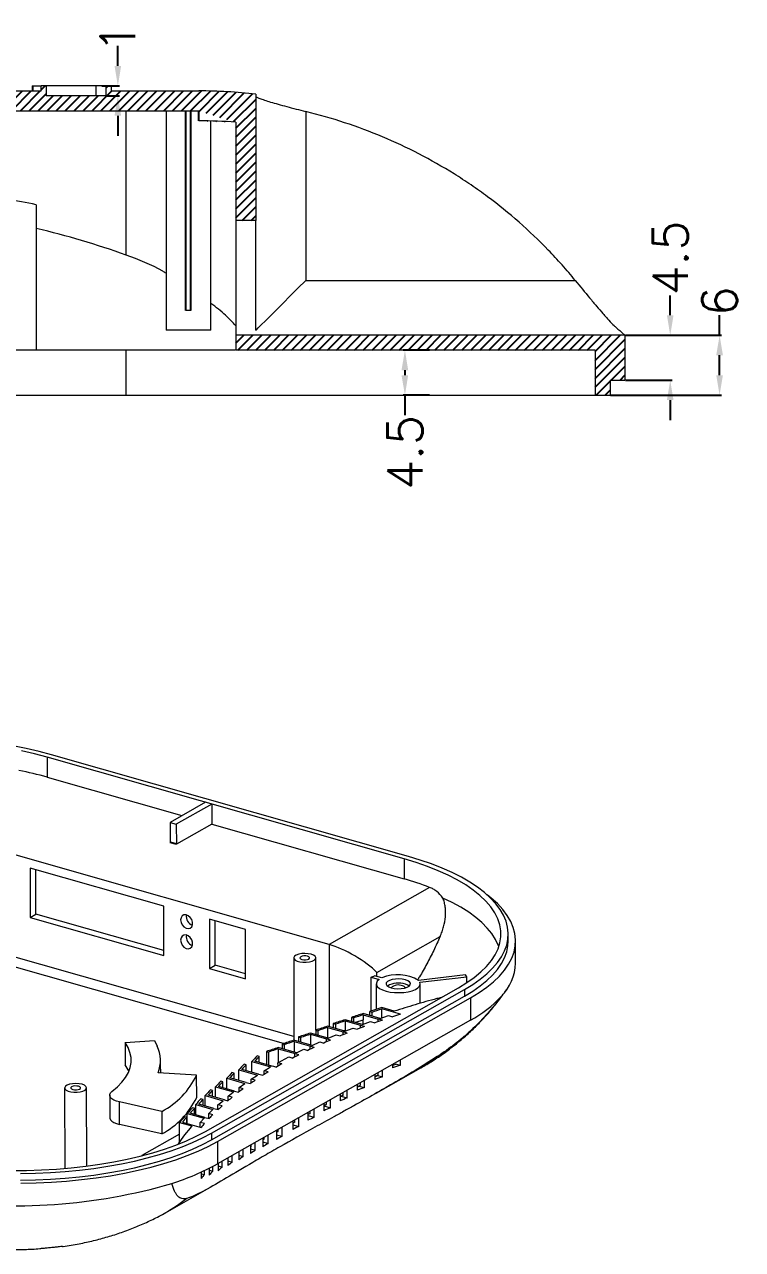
# Model space of a CAD drawing. Header units: inches. Extents: x 1848 to 4019, y 409 to 905.
# Drawn here: x 3199.7 to 3271.7, y 525.3 to 648.1 of the extents above; entities that cross this region are included whole.
import ezdxf

# ---------------------------------------------------------------- set-up
doc = ezdxf.new("R2010")
doc.units = ezdxf.units.IN
doc.styles.get("Standard").update_dxf_attribs({"font": 'txt', "bigfont": 'gbcbig.shx'})
doc.dimstyles.new('3.5', dxfattribs={"dimtxt": 3.5, "dimasz": 2, "dimexe": 0.18, "dimexo": 0.0625, "dimgap": 0.25, "dimtad": 0, "dimzin": 12, "dimdsep": 46, "dimtxsty": 'Standard', "dimcen": 1, "dimclrd": 3, "dimclre": 3, "dimadec": 0, "dimazin": 0, "dimtfac": 1, "dimtofl": 0, "dimtmove": 0, "dimatfit": 3, "dimfxl": 0, "dimtolj": 1, "dimtzin": 0, "dimarcsym": 0})
pattern_1 = [(45, (-37.2486, 0), (-0.44901281, 0.44901281), [])]

# ---------------------------------------------------------------- blocks, each defined once
blk = doc.blocks.new('*D96')
at = {"color": 3, "lineweight": -2, "transparency": 16777216}
for p, q in [((3264.46, 618.99), (3264.46, 620.99)), ((3259.99, 616.99), (3264.64, 616.99)), ((3259.99, 612.49), (3264.64, 612.49)), ((3264.46, 610.49), (3264.46, 608.49))]:
    blk.add_line(p, q, dxfattribs=at)
at = {"color": 3, "transparency": 16777216}
for points in [[(3264.13, 618.99), (3264.79, 618.99), (3264.46, 616.99)], [(3264.13, 610.49), (3264.79, 610.49), (3264.46, 612.49)]]:
    blk.add_solid(points, dxfattribs=at)
at = {"layer": 'Defpoints', "color": 0, "transparency": 16777216}
for p in [(3259.93, 616.99), (3264.46, 616.99), (3259.93, 612.49)]:
    blk.add_point(p, dxfattribs=at)
at = {"color": 0, "transparency": 16777216, "insert": (3264.46, 624.74), "char_height": 3.5, "attachment_point": 5, "rotation": 90}
blk.add_mtext('\\A1;4.5', dxfattribs=at)
blk = doc.blocks.new('*D97')
at = {"color": 3, "lineweight": -2, "transparency": 16777216}
for p, q in [((3269.41, 616.99), (3269.41, 618.99)), ((3259.99, 616.99), (3269.59, 616.99)), ((3269.41, 612.99), (3269.41, 614.99)), ((3258.49, 610.99), (3269.59, 610.99))]:
    blk.add_line(p, q, dxfattribs=at)
at = {"color": 3, "transparency": 16777216}
for points in [[(3269.07, 614.99), (3269.74, 614.99), (3269.41, 616.99)], [(3269.07, 612.99), (3269.74, 612.99), (3269.41, 610.99)]]:
    blk.add_solid(points, dxfattribs=at)
at = {"layer": 'Defpoints', "color": 0, "transparency": 16777216}
for p in [(3259.93, 616.99), (3269.41, 616.99), (3258.43, 610.99)]:
    blk.add_point(p, dxfattribs=at)
at = {"color": 0, "transparency": 16777216, "insert": (3269.41, 620.4), "char_height": 3.5, "attachment_point": 5, "rotation": 90}
blk.add_mtext('\\A1;6', dxfattribs=at)
blk = doc.blocks.new('*D98')
at = {"color": 3, "lineweight": -2, "transparency": 16777216}
for p, q in [((3240.34, 615.49), (3237.69, 615.49)), ((3237.87, 613.49), (3237.87, 612.99)), ((3240.34, 610.99), (3237.69, 610.99)), ((3237.87, 610.99), (3237.87, 608.99))]:
    blk.add_line(p, q, dxfattribs=at)
at = {"color": 3, "transparency": 16777216}
for points in [[(3237.53, 613.49), (3238.2, 613.49), (3237.87, 615.49)], [(3237.53, 612.99), (3238.2, 612.99), (3237.87, 610.99)]]:
    blk.add_solid(points, dxfattribs=at)
at = {"layer": 'Defpoints', "color": 0, "transparency": 16777216}
for p in [(3240.4, 615.49), (3237.87, 610.99), (3240.4, 610.99)]:
    blk.add_point(p, dxfattribs=at)
at = {"color": 0, "transparency": 16777216, "insert": (3237.87, 605.24), "char_height": 3.5, "attachment_point": 5, "rotation": 90}
blk.add_mtext('\\A1;4.5', dxfattribs=at)
blk = doc.blocks.new('*D101')
at = {"color": 3, "lineweight": -2, "transparency": 16777216}
for p, q in [((3209.1, 643.99), (3209.1, 645.99)), ((3207.5, 641.99), (3209.28, 641.99)), ((3207.99, 640.99), (3209.28, 640.99)), ((3209.1, 638.99), (3209.1, 636.99))]:
    blk.add_line(p, q, dxfattribs=at)
at = {"color": 3, "transparency": 16777216}
for points in [[(3208.77, 643.99), (3209.43, 643.99), (3209.1, 641.99)], [(3208.77, 638.99), (3209.43, 638.99), (3209.1, 640.99)]]:
    blk.add_solid(points, dxfattribs=at)
at = {"layer": 'Defpoints', "color": 0, "transparency": 16777216}
for p in [(3207.43, 641.99), (3209.1, 641.99), (3207.93, 640.99)]:
    blk.add_point(p, dxfattribs=at)
at = {"color": 0, "transparency": 16777216, "insert": (3209.1, 646.82), "char_height": 3.5, "attachment_point": 5, "rotation": 90}
blk.add_mtext('\\A1;1', dxfattribs=at)

msp = doc.modelspace()

# ---------------------------------------------------------------- hatches: boundary and pattern name
h = msp.add_hatch()
h.set_pattern_fill('ANSI31', color=4, scale=0.2, style=0)
h.set_pattern_definition(pattern_1)
edge = h.paths.add_edge_path(flags=0)
edge.add_line((3201.427, 641.486), (3177.677, 641.486))
edge.add_line((3177.677, 641.486), (3177.677, 641.286))
edge.add_line((3177.677, 641.286), (3152.677, 641.286))
edge.add_line((3152.677, 641.286), (3152.677, 641.486))
edge.add_line((3152.677, 641.486), (3128.927, 641.486))
edge.add_line((3128.927, 641.486), (3128.427, 640.986))
edge.add_line((3128.427, 640.986), (3128.427, 636.486))
edge.add_line((3128.427, 636.486), (3125.427, 636.486))
edge.add_line((3125.427, 636.486), (3125.427, 634.486))
edge.add_line((3125.427, 634.486), (3131.427, 634.486))
edge.add_line((3131.427, 634.486), (3131.427, 639.486))
edge.add_line((3131.427, 639.486), (3217.219, 639.486))
edge.add_arc((3217.219, 591.486), 47, 85.47464, 90, ccw=False)
edge.add_line((3220.927, 638.339), (3220.927, 628.486))
edge.add_line((3220.927, 628.486), (3222.927, 628.486))
edge.add_line((3222.927, 628.486), (3222.927, 641.159))
edge.add_arc((3217.219, 591.486), 50, 83.44446, 90)
edge.add_line((3217.219, 641.486), (3208.427, 641.486))
edge.add_line((3208.427, 641.486), (3208.427, 641.986))
edge.add_line((3208.427, 641.986), (3207.927, 641.986))
edge.add_line((3207.927, 641.986), (3207.927, 640.986))
edge.add_line((3207.927, 640.986), (3201.927, 640.986))
edge.add_line((3201.927, 640.986), (3201.927, 641.986))
edge.add_line((3201.927, 641.986), (3201.427, 641.986))
edge.add_line((3201.427, 641.986), (3201.427, 641.486))
h = msp.add_hatch()
h.set_pattern_fill('ANSI31', color=4, scale=0.2, style=0)
h.set_pattern_definition(pattern_1)
h.paths.add_polyline_path([(3256.927, 615.486), (3256.927, 610.986), (3258.427, 610.986), (3258.427, 612.486), (3259.927, 612.486), (3259.927, 616.986), (3220.927, 616.986), (3220.927, 615.486)])
h.paths.add_polyline_path([(3070.427, 616.986), (3070.427, 612.486), (3071.927, 612.486), (3071.927, 610.986), (3073.427, 610.986), (3073.427, 615.486), (3086.427, 615.486), (3086.427, 616.986)])

# ---------------------------------------------------------------- linework, layer by layer
at = {"color": 7, "linetype": 'Continuous', "lineweight": 15}
for p, q in [((3177.677, 641.486), (3201.427, 641.486)), ((3200.508, 641.986), (3200.508, 641.486)), ((3200.508, 641.986), (3200.589, 641.986)), ((3200.589, 641.986), (3200.589, 641.486)), ((3200.589, 641.986), (3201.427, 641.986)), ((3201.427, 641.486), (3201.427, 641.986)), ((3201.927, 641.986), (3201.427, 641.986)), ((3201.927, 641.986), (3201.927, 640.986)), ((3206.939, 641.986), (3201.927, 641.986)), ((3206.939, 640.986), (3206.939, 641.986)), ((3207.927, 641.986), (3206.939, 641.986)), ((3207.927, 640.986), (3207.927, 641.986)), ((3208.427, 641.986), (3207.927, 641.986)), ((3208.427, 641.986), (3208.427, 641.486)), ((3208.427, 641.486), (3217.219, 641.486)), ((3222.927, 641.159), (3222.927, 628.486)), ((3207.927, 640.986), (3201.927, 640.986)), ((3131.427, 639.486), (3217.219, 639.486)), ((3209.927, 625.028), (3209.927, 639.486)), ((3213.927, 639.486), (3213.927, 617.486)), ((3227.927, 639.426), (3227.927, 622.486)), ((3218.427, 617.486), (3218.427, 638.438)), ((3220.927, 638.339), (3220.927, 628.486)), ((3200.927, 630.078), (3200.927, 615.486)), ((3222.927, 628.486), (3220.927, 628.486)), ((3220.927, 628.486), (3220.927, 617.486)), ((3222.927, 617.486), (3222.927, 628.486)), ((3227.927, 622.486), (3254.941, 622.486)), ((3216.427, 619.486), (3215.927, 619.486)), ((3218.427, 617.486), (3213.927, 617.486)), ((3220.927, 617.486), (3220.927, 615.486)), ((3259.927, 616.986), (3220.927, 616.986)), ((3259.927, 616.986), (3259.927, 612.486)), ((3209.927, 610.986), (3209.927, 615.486)), ((3256.927, 615.486), (3220.927, 615.486)), ((3256.927, 615.486), (3256.927, 610.986)), ((3258.427, 612.486), (3259.927, 612.486)), ((3258.427, 612.486), (3258.427, 610.986)), ((3120.427, 610.986), (3209.927, 610.986)), ((3209.927, 610.986), (3256.927, 610.986)), ((3256.927, 610.986), (3258.427, 610.986)), ((3237.788, 564.509), (3202.019, 574.705)), ((3202.019, 574.705), (3202.02, 572.686)), ((3238.213, 564.751), (3202.444, 574.946)), ((3202.02, 572.686), (3215.524, 568.837)), ((3217.891, 570.181), (3214.337, 568.163)), ((3218.514, 570.003), (3214.961, 567.986)), ((3218.513, 570.003), (3218.515, 567.985)), ((3230.28, 555.927), (3189.116, 567.66)), ((3214.337, 568.164), (3214.338, 566.145)), ((3214.337, 568.163), (3214.961, 567.986)), ((3214.961, 567.986), (3214.962, 565.968)), ((3218.515, 567.985), (3214.962, 565.968)), ((3218.515, 567.985), (3237.789, 562.491)), ((3237.788, 564.509), (3237.789, 562.491)), ((3200.307, 563.574), (3200.309, 558.639)), ((3213.695, 559.757), (3200.307, 563.574)), ((3200.876, 558.961), (3200.874, 563.412)), ((3240.348, 561.643), (3230.28, 555.927)), ((3200.309, 558.639), (3200.876, 558.961)), ((3213.697, 555.307), (3200.876, 558.961)), ((3213.698, 554.823), (3213.695, 559.757)), ((3200.309, 558.639), (3213.698, 554.823)), ((3218.291, 558.447), (3218.294, 553.513)), ((3221.888, 557.422), (3218.291, 558.447)), ((3218.861, 553.835), (3218.858, 558.286)), ((3226.737, 546.687), (3191.819, 556.64)), ((3221.891, 552.488), (3221.888, 557.422)), ((3235.064, 553.116), (3241.397, 556.712)), ((3248.228, 556.284), (3248.228, 556.957)), ((3248.964, 554.041), (3248.963, 556.284)), ((3218.294, 553.513), (3218.861, 553.835)), ((3221.89, 552.972), (3218.861, 553.835)), ((3226.732, 554.578), (3226.737, 546.321)), ((3228.941, 547.337), (3228.937, 554.579)), ((3218.294, 553.513), (3221.891, 552.488)), ((3234.479, 552.636), (3235.279, 552.408)), ((3234.481, 549.238), (3234.479, 552.636)), ((3235.562, 552.569), (3234.835, 552.776)), ((3243.953, 552.868), (3239.245, 552.319)), ((3239.381, 552.13), (3244.089, 552.678)), ((3244.089, 552.678), (3243.953, 552.868)), ((3244.089, 552.104), (3244.089, 552.678)), ((3217.873, 537.184), (3243.247, 551.59)), ((3218.472, 537.013), (3243.846, 551.419)), ((3235.003, 551.978), (3235.004, 549.411)), ((3239.414, 550.023), (3239.413, 551.98)), ((3243.846, 551.419), (3243.847, 550.746)), ((3218.473, 536.34), (3243.847, 550.746)), ((3219.072, 536.169), (3244.446, 550.575)), ((3244.446, 550.575), (3244.447, 548.332)), ((3235.389, 548.515), (3233.692, 548.999)), ((3234.368, 549.201), (3234.575, 549.142)), ((3234.368, 548.806), (3234.368, 549.201)), ((3234.575, 548.747), (3234.575, 549.142)), ((3236.796, 549.234), (3235.548, 549.59)), ((3237.429, 548.933), (3235.557, 549.467)), ((3235.557, 548.572), (3235.557, 549.467)), ((3244.447, 548.332), (3219.073, 533.926)), ((3231.865, 547.221), (3230.107, 547.722)), ((3230.696, 547.987), (3230.902, 547.928)), ((3230.696, 547.987), (3230.696, 547.554)), ((3230.902, 547.928), (3230.903, 547.495)), ((3233.603, 547.883), (3231.875, 548.376)), ((3231.884, 548.252), (3233.416, 547.816)), ((3231.884, 548.252), (3231.885, 547.333)), ((3232.512, 548.61), (3232.719, 548.551)), ((3232.512, 548.61), (3232.513, 548.194)), ((3232.719, 548.551), (3232.719, 548.135)), ((3233.413, 547.815), (3233.416, 547.816)), ((3233.822, 547.698), (3233.413, 547.815)), ((3233.413, 547.546), (3233.413, 547.815)), ((3233.603, 547.883), (3234.432, 548.184)), ((3233.701, 548.876), (3235.195, 548.45)), ((3233.701, 548.876), (3233.701, 548.372)), ((3233.702, 547.919), (3233.701, 548.372)), ((3234.432, 548.184), (3234.843, 548.067)), ((3235.607, 548.332), (3235.195, 548.45)), ((3235.195, 548.45), (3235.195, 548.45)), ((3235.195, 548.19), (3235.195, 548.45)), ((3235.389, 548.515), (3236.219, 548.794)), ((3236.219, 548.794), (3236.634, 548.676)), ((3227.215, 546.648), (3227.422, 546.589)), ((3227.215, 546.648), (3227.215, 546.19)), ((3227.422, 546.589), (3227.422, 546.132)), ((3230.183, 546.528), (3228.395, 547.037)), ((3228.404, 546.914), (3230.012, 546.456)), ((3228.404, 546.914), (3228.404, 545.852)), ((3228.927, 547.333), (3229.134, 547.274)), ((3228.927, 547.333), (3228.927, 546.886)), ((3229.134, 547.274), (3229.134, 546.827)), ((3230.116, 547.598), (3231.686, 547.151)), ((3230.116, 547.598), (3230.116, 546.547)), ((3230.183, 546.528), (3230.978, 546.863)), ((3230.978, 546.863), (3231.383, 546.748)), ((3231.678, 547.148), (3231.686, 547.151)), ((3232.083, 547.032), (3231.678, 547.148)), ((3231.678, 546.869), (3231.678, 547.148)), ((3231.865, 547.221), (3232.682, 547.54)), ((3231.885, 547.228), (3231.885, 547.333)), ((3232.682, 547.54), (3233.089, 547.424)), ((3209.83, 546.087), (3212.786, 546.308)), ((3209.83, 546.087), (3209.831, 543.844)), ((3212.786, 546.308), (3213.052, 545.726)), ((3227.015, 545.057), (3225.167, 545.583)), ((3225.176, 545.46), (3226.86, 544.98)), ((3225.176, 545.46), (3225.177, 544.082)), ((3225.567, 545.935), (3225.773, 545.876)), ((3225.567, 545.935), (3225.567, 545.469)), ((3225.773, 545.876), (3225.774, 545.41)), ((3228.564, 545.806), (3226.746, 546.324)), ((3226.755, 546.201), (3228.401, 545.732)), ((3226.755, 546.201), (3226.756, 545.13)), ((3227.015, 545.057), (3227.743, 545.418)), ((3227.743, 545.418), (3228.144, 545.304)), ((3228.378, 545.721), (3228.401, 545.732)), ((3228.78, 545.606), (3228.378, 545.721)), ((3228.378, 545.417), (3228.378, 545.721)), ((3228.564, 545.806), (3229.329, 546.156)), ((3229.329, 546.156), (3229.732, 546.041)), ((3229.997, 546.449), (3230.012, 546.456)), ((3230.4, 546.334), (3229.997, 546.449)), ((3229.997, 546.159), (3229.997, 546.449)), ((3213.375, 543.41), (3213.375, 544.308)), ((3222.534, 544.175), (3224.41, 543.64)), ((3222.535, 543.099), (3222.534, 544.175)), ((3224.547, 543.722), (3222.827, 544.212)), ((3223.262, 544.693), (3223.056, 544.752)), ((3223.263, 544.088), (3223.262, 544.693)), ((3223.988, 545.194), (3224.194, 545.135)), ((3223.988, 545.194), (3223.988, 543.881)), ((3224.194, 545.135), (3224.195, 543.822)), ((3225.15, 544.067), (3226.226, 544.652)), ((3225.55, 543.954), (3225.15, 544.067)), ((3225.151, 543.726), (3225.15, 544.067)), ((3226.226, 544.652), (3226.626, 544.538)), ((3226.828, 544.964), (3226.86, 544.98)), ((3227.228, 544.85), (3226.828, 544.964)), ((3226.828, 544.644), (3226.828, 544.964)), ((3237.432, 543.81), (3237.431, 544.349)), ((3216.999, 542.816), (3213.129, 543.064)), ((3217, 540.573), (3216.999, 542.816)), ((3220.747, 543.022), (3220.54, 543.081)), ((3220.747, 542.418), (3220.747, 543.022)), ((3221.233, 543.349), (3223.08, 542.823)), ((3221.234, 542.279), (3221.233, 543.349)), ((3223.209, 542.907), (3221.526, 543.387)), ((3221.961, 543.867), (3221.755, 543.926)), ((3221.962, 543.263), (3221.961, 543.867)), ((3222.474, 542.427), (3223.08, 542.823)), ((3223.209, 542.907), (3223.236, 542.925)), ((3223.236, 542.925), (3223.636, 542.81)), ((3223.768, 543.257), (3224.41, 543.64)), ((3224.168, 543.143), (3223.768, 543.257)), ((3223.768, 542.894), (3223.768, 543.257)), ((3224.547, 543.722), (3224.586, 543.745)), ((3224.586, 543.745), (3224.985, 543.631)), ((3234.845, 542.881), (3234.846, 542.397)), ((3235.139, 542.797), (3234.971, 542.701)), ((3234.995, 541.015), (3239.469, 543.555)), ((3235.139, 542.797), (3235.61, 542.663)), ((3235.198, 542.833), (3235.198, 543.081)), ((3235.61, 542.663), (3235.61, 543.315)), ((3237.015, 543.929), (3236.636, 543.806)), ((3236.636, 543.898), (3236.636, 543.554)), ((3237.015, 543.929), (3237.432, 543.81)), ((3218.892, 541.642), (3220.681, 541.133)), ((3218.893, 540.591), (3218.892, 541.642)), ((3220.793, 541.222), (3219.185, 541.68)), ((3219.62, 542.16), (3219.414, 542.219)), ((3219.621, 541.556), (3219.62, 542.16)), ((3220.019, 542.505), (3221.837, 541.986)), ((3220.019, 541.442), (3220.019, 542.505)), ((3221.957, 542.073), (3220.311, 542.542)), ((3221.27, 541.58), (3221.837, 541.986)), ((3221.672, 541.465), (3221.27, 541.58)), ((3221.27, 541.163), (3221.27, 541.58)), ((3221.957, 542.073), (3221.975, 542.085)), ((3221.975, 542.085), (3222.376, 541.971)), ((3222.874, 542.312), (3222.474, 542.427)), ((3222.474, 542.039), (3222.474, 542.427)), ((3233.092, 541.885), (3233.092, 541.3)), ((3233.277, 541.731), (3233.092, 541.626)), ((3233.277, 541.731), (3233.825, 541.575)), ((3233.396, 541.797), (3233.398, 541.799)), ((3233.416, 541.809), (3233.416, 542.07)), ((3233.825, 541.575), (3233.825, 542.302)), ((3234.971, 542.701), (3234.846, 542.658)), ((3203.768, 541.54), (3203.773, 533.465)), ((3205.978, 533.697), (3205.973, 541.541)), ((3208.281, 540.818), (3208.282, 538.575)), ((3217.635, 540.396), (3217.429, 540.454)), ((3217.636, 539.791), (3217.635, 540.396)), ((3217.855, 540.766), (3219.666, 540.25)), ((3217.856, 539.728), (3217.855, 540.766)), ((3219.782, 540.337), (3218.148, 540.803)), ((3218.583, 541.284), (3218.377, 541.343)), ((3218.584, 540.679), (3218.583, 541.284)), ((3219.782, 540.337), (3219.788, 540.341)), ((3219.788, 540.341), (3220.128, 540.244)), ((3220.157, 540.72), (3220.681, 541.133)), ((3220.562, 540.604), (3220.157, 540.72)), ((3220.157, 540.269), (3220.157, 540.72)), ((3220.793, 541.222), (3220.803, 541.229)), ((3220.803, 541.229), (3221.206, 541.114)), ((3230.404, 539.548), (3230.403, 540.359)), ((3231.386, 540.917), (3231.386, 540.255)), ((3231.46, 540.717), (3231.386, 540.675)), ((3231.46, 540.717), (3232.087, 540.539)), ((3231.681, 540.831), (3231.681, 541.084)), ((3232.087, 540.539), (3232.086, 541.315)), ((3213.51, 539.172), (3209.278, 540.131)), ((3209.279, 537.888), (3209.278, 540.131)), ((3213.51, 539.172), (3213.512, 536.929)), ((3216.776, 539.499), (3216.57, 539.558)), ((3216.777, 538.895), (3216.776, 539.499)), ((3216.907, 539.878), (3218.635, 539.385)), ((3216.908, 538.858), (3216.907, 539.878)), ((3218.732, 539.479), (3217.2, 539.915)), ((3218.206, 538.971), (3218.635, 539.385)), ((3218.732, 539.479), (3218.733, 539.48)), ((3218.733, 539.48), (3219.142, 539.364)), ((3219.136, 539.849), (3219.666, 540.25)), ((3219.543, 539.733), (3219.136, 539.849)), ((3219.136, 539.365), (3219.136, 539.849)), ((3228.382, 538.994), (3228.382, 539.211)), ((3228.783, 538.598), (3228.783, 539.439)), ((3229.735, 539.98), (3229.735, 539.255)), ((3229.735, 539.739), (3230.404, 539.548)), ((3230, 539.894), (3230, 540.13)), ((3213.512, 536.929), (3209.279, 537.888)), ((3215.277, 538.081), (3216.526, 537.726)), ((3215.278, 536.09), (3215.277, 538.081)), ((3215.57, 538.119), (3217.442, 537.585)), ((3216.005, 538.599), (3215.799, 538.658)), ((3216.005, 537.995), (3216.005, 538.599)), ((3216.048, 538.982), (3217.746, 538.498)), ((3216.049, 537.982), (3216.048, 538.982)), ((3217.834, 538.593), (3216.341, 539.019)), ((3217.366, 538.09), (3217.746, 538.498)), ((3217.78, 537.972), (3217.366, 538.09)), ((3217.366, 537.607), (3217.366, 538.09)), ((3217.834, 538.593), (3217.834, 538.593)), ((3217.834, 538.593), (3218.247, 538.476)), ((3218.616, 538.854), (3218.206, 538.971)), ((3218.206, 538.488), (3218.206, 538.971)), ((3226.629, 538.216), (3226.629, 537.373)), ((3226.832, 538.129), (3226.831, 538.331)), ((3227.232, 537.684), (3227.232, 538.558)), ((3228.147, 539.078), (3228.148, 538.295)), ((3228.147, 538.779), (3228.783, 538.598)), ((3218.472, 537.013), (3218.473, 536.34)), ((3224.171, 535.976), (3224.171, 536.821)), ((3224.989, 537.285), (3224.989, 536.37)), ((3224.989, 536.853), (3225.554, 536.692)), ((3225.154, 537.184), (3225.154, 537.379)), ((3225.554, 536.692), (3225.553, 537.605)), ((3226.629, 537.856), (3227.232, 537.684)), ((3219.072, 536.169), (3219.073, 533.926)), ((3222.379, 535.803), (3222.38, 534.961)), ((3222.379, 535.445), (3222.878, 535.303)), ((3222.477, 535.649), (3222.477, 535.859)), ((3222.878, 535.303), (3222.878, 536.086)), ((3223.64, 536.519), (3223.64, 535.644)), ((3223.64, 536.128), (3224.171, 535.976)), ((3223.771, 536.396), (3223.771, 536.594)), ((3219.546, 533.609), (3219.546, 534.195)), ((3220.131, 534.527), (3220.132, 533.75)), ((3220.132, 534.234), (3220.565, 534.11)), ((3220.16, 534.296), (3220.16, 534.543)), ((3220.565, 534.11), (3220.565, 534.773)), ((3221.21, 535.139), (3221.21, 534.328)), ((3221.21, 535), (3221.273, 535.026)), ((3221.21, 534.811), (3221.676, 534.678)), ((3221.273, 534.947), (3221.273, 535.175)), ((3221.676, 534.678), (3221.675, 535.404)), ((3217.444, 533.099), (3217.444, 532.462)), ((3217.783, 532.849), (3217.783, 533.257)), ((3218.249, 533.485), (3218.25, 532.806)), ((3218.25, 533.289), (3218.619, 533.184)), ((3218.619, 533.184), (3218.619, 533.677)), ((3219.145, 533.967), (3219.145, 533.239)), ((3219.145, 533.723), (3219.546, 533.609)), ((3217.444, 532.945), (3217.783, 532.849)), ((3214.095, 529.149), (3218.567, 531.687))]:
    msp.add_line(p, q, dxfattribs=at)
for p, q in [((3215.927, 619.486), (3215.927, 639.486)), ((3216.427, 619.486), (3216.427, 639.486)), ((3217.219, 638.486), (3217.219, 639.486)), ((3214.962, 565.968), (3214.338, 566.145))]:
    msp.add_line(p, q)
at = {"color": 8, "linetype": 'Continuous', "lineweight": 15}
for p, q in [((3190.768, 555.978), (3225.913, 545.96)), ((3230.28, 555.927), (3230.285, 547.671)), ((3235.064, 552.711), (3235.064, 553.116)), ((3231.692, 547.27), (3231.885, 547.333)), ((3215.278, 536.905), (3211.493, 534.756))]:
    msp.add_line(p, q, dxfattribs=at)
at = {"color": 7, "linetype": 'Continuous', "lineweight": 15, "flags": 128}
for points in [[(3222.927, 617.486), (3222.989, 617.547), (3223.172, 617.73), (3223.472, 618.031), (3223.882, 618.441), (3224.392, 618.95), (3224.988, 619.547), (3225.657, 620.216), (3226.382, 620.941), (3227.145, 621.703), (3227.927, 622.486)], [(3202.444, 574.946), (3201.2, 575.278), (3199.906, 575.577), (3198.568, 575.843)], [(3202.019, 574.705), (3200.762, 575.039), (3199.453, 575.339)], [(3243.247, 551.59), (3244.078, 552.096), (3244.825, 552.623), (3245.485, 553.169), (3246.055, 553.73), (3246.533, 554.306), (3246.916, 554.893), (3247.203, 555.488), (3247.393, 556.09), (3247.484, 556.695), (3247.477, 557.302), (3247.371, 557.907), (3247.167, 558.508), (3246.866, 559.102), (3246.469, 559.687), (3245.978, 560.26), (3245.394, 560.819), (3244.721, 561.361), (3243.962, 561.884), (3243.118, 562.387), (3242.195, 562.866), (3241.196, 563.319), (3240.125, 563.746), (3238.988, 564.143), (3237.788, 564.509)], [(3243.846, 551.419), (3244.671, 551.92), (3245.417, 552.441), (3246.079, 552.98), (3246.657, 553.534), (3247.146, 554.102), (3247.547, 554.681), (3247.856, 555.269), (3248.073, 555.863), (3248.196, 556.462), (3248.226, 557.063), (3248.163, 557.663), (3248.005, 558.261), (3247.755, 558.853), (3247.413, 559.437), (3246.98, 560.012), (3246.459, 560.575), (3245.85, 561.123), (3245.157, 561.655), (3244.383, 562.169), (3243.53, 562.661), (3242.601, 563.131), (3241.601, 563.577), (3240.534, 563.997), (3239.403, 564.388), (3238.213, 564.751)], [(3247.272, 555.705), (3247.216, 555.858), (3246.944, 556.436), (3246.581, 557.005), (3246.13, 557.564), (3245.591, 558.111), (3244.967, 558.642), (3244.261, 559.156), (3243.475, 559.652), (3242.613, 560.126), (3241.677, 560.577)], [(3244.446, 550.575), (3245.297, 551.092), (3246.065, 551.629), (3246.748, 552.184), (3247.343, 552.756), (3247.848, 553.341), (3248.261, 553.938), (3248.58, 554.544), (3248.803, 555.157), (3248.931, 555.774), (3248.962, 556.394), (3248.896, 557.013), (3248.734, 557.628), (3248.476, 558.239), (3248.123, 558.842), (3247.677, 559.434), (3247.139, 560.014), (3246.512, 560.58), (3246.123, 560.888)], [(3215.394, 558.376), (3215.435, 558.122), (3215.551, 557.878), (3215.727, 557.679), (3215.939, 557.551), (3216.158, 557.511), (3216.355, 557.565), (3216.503, 557.706), (3216.583, 557.914), (3216.583, 558.161), (3216.503, 558.414), (3216.354, 558.639), (3216.157, 558.806), (3215.938, 558.891), (3215.726, 558.884), (3215.55, 558.785), (3215.434, 558.608), (3215.394, 558.376)], [(3215.395, 556.358), (3215.436, 556.103), (3215.552, 555.86), (3215.728, 555.661), (3215.94, 555.533), (3216.159, 555.493), (3216.356, 555.547), (3216.504, 555.687), (3216.584, 555.895), (3216.584, 556.142), (3216.504, 556.396), (3216.356, 556.621), (3216.158, 556.787), (3215.939, 556.872), (3215.727, 556.865), (3215.551, 556.766), (3215.435, 556.589), (3215.395, 556.358)], [(3243.847, 550.746), (3244.672, 551.247), (3245.417, 551.768), (3246.08, 552.307), (3246.657, 552.861), (3247.147, 553.429), (3247.547, 554.008), (3247.856, 554.596), (3248.073, 555.191), (3248.197, 555.789), (3248.228, 556.284)], [(3228.473, 554.941), (3228.179, 555), (3227.855, 555.022), (3227.53, 555.005), (3227.231, 554.95), (3226.986, 554.861), (3226.816, 554.748), (3226.737, 554.62), (3226.756, 554.487), (3226.87, 554.364), (3227.07, 554.259), (3227.338, 554.182), (3227.65, 554.141), (3227.979, 554.139), (3228.295, 554.176), (3228.57, 554.248), (3228.779, 554.35), (3228.905, 554.472), (3228.936, 554.604), (3228.869, 554.733), (3228.71, 554.849), (3228.473, 554.941)], [(3228.118, 554.74), (3227.944, 554.771), (3227.753, 554.773), (3227.574, 554.745), (3227.435, 554.693), (3227.357, 554.622), (3227.352, 554.545), (3227.42, 554.474), (3227.551, 554.418), (3227.726, 554.386), (3227.917, 554.384), (3228.096, 554.412), (3228.235, 554.465), (3228.313, 554.535), (3228.318, 554.612), (3228.25, 554.684), (3228.118, 554.74)], [(3235.279, 552.408), (3235.097, 552.235), (3235.01, 552.05), (3235.021, 551.863), (3235.131, 551.68), (3235.333, 551.511), (3235.619, 551.363), (3235.977, 551.242), (3236.39, 551.155), (3236.839, 551.104), (3237.305, 551.092), (3237.766, 551.121), (3238.202, 551.187), (3238.594, 551.29), (3238.924, 551.423), (3239.177, 551.581), (3239.342, 551.756), (3239.411, 551.942), (3239.381, 552.13)], [(3237.916, 552.381), (3237.606, 552.445), (3237.264, 552.471), (3236.917, 552.458), (3236.593, 552.405), (3236.319, 552.318), (3236.118, 552.204), (3236.004, 552.071), (3235.988, 551.931), (3236.071, 551.794), (3236.246, 551.673), (3236.499, 551.577), (3236.809, 551.513), (3237.152, 551.486), (3237.499, 551.5), (3237.822, 551.553), (3238.096, 551.64), (3238.297, 551.754), (3238.411, 551.887), (3238.427, 552.027), (3238.344, 552.164), (3238.169, 552.285), (3237.916, 552.381)], [(3238.299, 551.755), (3238.169, 551.836), (3237.917, 551.933)], [(3208.509, 541.187), (3209.054, 541.642), (3209.512, 542.112), (3209.88, 542.595), (3210.156, 543.087), (3210.338, 543.587), (3210.426, 544.09), (3210.419, 544.595), (3210.317, 545.098), (3210.12, 545.596), (3209.83, 546.087)], [(3210.199, 543.185), (3210.121, 543.353), (3209.831, 543.844)], [(3213.375, 543.41), (3213.366, 543.165), (3213.355, 543.05)], [(3205.509, 541.903), (3205.215, 541.962), (3204.891, 541.984), (3204.566, 541.967), (3204.267, 541.912), (3204.022, 541.823), (3203.852, 541.71), (3203.773, 541.582), (3203.792, 541.45), (3203.906, 541.326), (3204.106, 541.221), (3204.374, 541.144), (3204.686, 541.103), (3205.015, 541.101), (3205.331, 541.138), (3205.606, 541.21), (3205.815, 541.312), (3205.941, 541.434), (3205.972, 541.566), (3205.905, 541.696), (3205.746, 541.811), (3205.509, 541.903)], [(3205.154, 541.702), (3204.98, 541.733), (3204.789, 541.735), (3204.61, 541.708), (3204.471, 541.655), (3204.393, 541.584), (3204.388, 541.507), (3204.456, 541.436), (3204.587, 541.38), (3204.762, 541.348), (3204.953, 541.346), (3205.132, 541.374), (3205.271, 541.427), (3205.349, 541.497), (3205.354, 541.574), (3205.286, 541.646), (3205.154, 541.702)], [(3233.092, 541.63), (3233.234, 541.707), (3233.419, 541.811)], [(3209.278, 540.131), (3208.968, 540.218), (3208.706, 540.328), (3208.501, 540.455), (3208.36, 540.596), (3208.289, 540.745), (3208.291, 540.898), (3208.365, 541.047), (3208.509, 541.187)], [(3231.386, 540.681), (3231.499, 540.737), (3231.689, 540.836)], [(3229.735, 539.768), (3229.82, 539.808), (3230.016, 539.902)], [(3208.282, 538.575), (3208.291, 538.503), (3208.361, 538.353), (3208.502, 538.212), (3208.707, 538.085), (3208.969, 537.975), (3209.279, 537.888)], [(3226.629, 538.043), (3226.659, 538.056), (3226.864, 538.147)], [(3228.147, 538.889), (3228.205, 538.915), (3228.405, 539.007)], [(3198.446, 533.273), (3199.953, 533.277), (3201.456, 533.32), (3202.949, 533.402), (3204.426, 533.524), (3205.88, 533.685), (3207.304, 533.883), (3208.694, 534.118), (3210.042, 534.39), (3211.344, 534.696), (3212.593, 535.036), (3213.784, 535.408), (3214.912, 535.811), (3215.973, 536.242), (3216.961, 536.7), (3217.873, 537.184)], [(3199.358, 532.975), (3200.85, 533.001), (3202.334, 533.065), (3203.806, 533.166), (3205.26, 533.305), (3206.688, 533.479), (3208.087, 533.69), (3209.451, 533.935), (3210.773, 534.215), (3212.049, 534.527), (3213.275, 534.871), (3214.444, 535.245), (3215.552, 535.648), (3216.596, 536.078), (3217.571, 536.534), (3218.472, 537.013)], [(3199.359, 532.302), (3200.85, 532.328), (3202.335, 532.392), (3203.807, 532.493), (3205.26, 532.632), (3206.689, 532.807), (3208.088, 533.017), (3209.451, 533.263), (3210.773, 533.542), (3212.05, 533.854), (3213.275, 534.198), (3214.444, 534.572), (3215.553, 534.975), (3216.596, 535.405), (3217.571, 535.861), (3218.473, 536.34)], [(3199.367, 532.006), (3200.905, 532.033), (3202.435, 532.099), (3203.953, 532.204), (3205.451, 532.346), (3206.924, 532.526), (3208.366, 532.743), (3209.771, 532.996), (3211.135, 533.285), (3212.451, 533.606), (3213.714, 533.961), (3214.919, 534.347), (3216.062, 534.762), (3217.138, 535.205), (3218.143, 535.675), (3219.072, 536.169)], [(3222.379, 535.703), (3222.406, 535.713), (3222.477, 535.741)], [(3223.64, 536.445), (3223.725, 536.477), (3223.771, 536.495)]]:
    msp.add_lwpolyline(points, dxfattribs=at)
at = {"color": 8, "linetype": 'Continuous', "lineweight": 15, "flags": 128}
for points in [[(3241.391, 544.874), (3240.44, 544.162), (3239.469, 543.555)], [(3216.017, 530.468), (3215.066, 529.755), (3214.069, 529.134)]]:
    msp.add_lwpolyline(points, dxfattribs=at)
at = {"color": 7, "linetype": 'Continuous', "lineweight": 15}
for centre, radius, start, end in [((3217.219, 591.486), 50, 83.44446, 90), ((3217.219, 591.486), 47, 85.47464, 90), ((3191.39, 535.199), 38.965, 74.16868, 78.46141), ((3229.425, 532.937), 30.715, 69.16682, 74.19786), ((3216.829, 558.68), 0.867, 166.61657, 252.5555), ((3216.83, 556.661), 0.867, 166.61659, 252.55548), ((3243.944, 554.234), 5.024, 315.58054, 357.8076), ((3233.243, 556.299), 3.866, 288.64884, 294.32501), ((3237.159, 548.835), 4.061, 59.08667, 113.15228), ((3237.208, 549.922), 2.133, 70.57941, 120.76143), ((3237.207, 550.781), 1.079, 66.74225, 132.12113), ((3237.595, 551.382), 0.391, 30.63112, 84.41532), ((3238.686, 558.975), 12.102, 298.42963, 316.97117), ((3261.741, 461.977), 91.431, 107.86514, 108.64354), ((3264.864, 462.639), 90.551, 107.63689, 108.16567), ((3258.145, 460.731), 91.397, 107.865, 108.64368), ((3259.924, 461.354), 91.431, 107.86514, 108.64354), ((3259.904, 461.805), 90.875, 107.95892, 108.61104), ((3261.72, 462.431), 90.872, 107.95891, 108.61105), ((3259.57, 477.878), 74.416, 110.24288, 110.84547), ((3262.218, 470.539), 82.218, 108.8842, 109.44813), ((3256.423, 460.079), 91.364, 107.86485, 108.64382), ((3256.429, 460.451), 90.891, 107.95908, 108.61108), ((3258.121, 461.196), 90.827, 107.95875, 108.61121), ((3256.917, 484.694), 67.103, 111.72086, 112.36647), ((3210.079, 544.309), 3.294, 337.80308, 25.48551), ((3253.216, 458.562), 91.43, 107.86513, 108.64354), ((3253.201, 458.998), 90.89, 107.95908, 108.61108), ((3254.774, 459.367), 91.362, 107.86484, 108.64383), ((3254.78, 459.738), 90.891, 107.95908, 108.61108), ((3251.707, 496.594), 54.11, 115.06911, 115.81442), ((3254.284, 490.946), 60.319, 113.32637, 114.0196), ((3239.561, 529.306), 22.605, 136.90098, 138.87158), ((3239.771, 529.291), 22.577, 136.9859, 138.63116), ((3249.211, 501.628), 48.491, 116.95835, 117.76001), ((3209.598, 546.409), 8.227, 298.39337, 334.10247), ((3237.037, 527.644), 22.593, 136.90067, 138.8723), ((3237.252, 527.623), 22.573, 136.98549, 138.63108), ((3238.261, 528.481), 22.605, 136.90098, 138.87157), ((3238.475, 528.46), 22.585, 136.98594, 138.63063), ((3244.15, 510.569), 38.214, 121.52718, 122.46678), ((3246.441, 506.73), 42.685, 119.30229, 120.17523), ((3228.486, 553.58), 12.67, 301.6762, 301.98648), ((3235.911, 526.782), 22.594, 136.90068, 138.87229), ((3236.126, 526.761), 22.574, 136.98551, 138.63105), ((3241.951, 513.933), 34.195, 123.90941, 124.92175), ((3227.013, 553.041), 12.929, 298.98185, 299.68785), ((3209.599, 544.166), 8.227, 298.39337, 334.10247), ((3233.93, 525.013), 22.6, 136.90094, 138.87201), ((3234.14, 524.997), 22.572, 136.98546, 138.63111), ((3234.874, 525.905), 22.594, 136.90067, 138.87229), ((3235.091, 525.882), 22.577, 136.98587, 138.6312), ((3238.08, 519.089), 27.746, 129.15235, 130.3156), ((3239.947, 516.725), 30.758, 126.45228, 127.53832), ((3225.684, 552.209), 12.862, 296.68649, 297.79176), ((3233.075, 524.113), 22.605, 136.90095, 138.8716), ((3233.285, 524.097), 22.578, 136.98589, 138.63114), ((3236.376, 521.04), 25.155, 132.00333, 133.24518), ((3224.296, 551.44), 12.879, 294.98133, 296.29057), ((3232.296, 523.221), 22.593, 136.90065, 138.87228), ((3232.514, 523.197), 22.578, 136.98589, 138.63114), ((3233.493, 523.875), 21.109, 138.10052, 139.49655), ((3234.84, 522.626), 22.947, 134.99212, 136.31257), ((3221.483, 549.876), 12.907, 293.49511, 294.47922), ((3222.879, 550.695), 12.93, 294.0423, 295.18465), ((3219.869, 548.967), 12.914, 293.35921, 294.16009), ((3217.058, 547.348), 12.893, 294.37495, 294.85303), ((3218.434, 548.213), 12.967, 293.66926, 294.30651), ((3215.693, 546.494), 12.825, 295.48002, 295.79449), ((3206.967, 555.827), 25.024, 287.52932, 298.9336), ((3198.978, 584.771), 55.041, 261.49462, 286.38442)]:
    msp.add_arc(centre, radius, start, end, dxfattribs=at)
msp.add_ellipse((3232.266, 553.914), major_axis=(3.392, -1.973), ratio=0.2629503, start_param=0.7692022, end_param=2.3399985, dxfattribs=at)
for points, knots in [([(3222.927, 640.942), (3222.927, 640.918), (3222.961, 640.889), (3223.092, 640.818), (3223.19, 640.776), (3223.447, 640.68), (3223.603, 640.626), (3223.971, 640.507), (3224.184, 640.442), (3224.647, 640.304), (3224.899, 640.231), (3225.445, 640.077), (3225.732, 639.998), (3226.328, 639.837), (3226.64, 639.754), (3227.278, 639.589), (3227.601, 639.507), (3227.927, 639.426)], [0, 0, 0, 0, 0.125, 0.125, 0.25, 0.25, 0.375, 0.375, 0.5, 0.5, 0.625, 0.625, 0.75, 0.75, 0.875, 0.875, 1, 1, 1, 1]), ([(3254.941, 622.486), (3254.51, 623.013), (3254.068, 623.532), (3253.166, 624.548), (3252.705, 625.045), (3251.297, 626.505), (3250.321, 627.436), (3248.295, 629.217), (3247.246, 630.066), (3245.617, 631.278), (3245.065, 631.672), (3243.942, 632.438), (3243.37, 632.811), (3240.486, 634.609), (3238.091, 635.843), (3233.134, 637.924), (3230.571, 638.77), (3227.927, 639.426)], [0, 0, 0, 0, 0.0625, 0.0625, 0.125, 0.125, 0.25, 0.25, 0.375, 0.375, 0.4375, 0.4375, 0.5, 0.5, 0.75, 0.75, 1, 1, 1, 1]), ([(3213.927, 623.216), (3213.823, 623.281), (3212.577, 624.053), (3211.194, 624.562), (3209.927, 625.028)], [0, 0, 0, 0, 0.0841606, 1, 1, 1, 1]), ([(3254.941, 622.486), (3255.428, 621.889), (3255.908, 621.307), (3256.617, 620.457), (3256.85, 620.18), (3257.297, 619.654), (3257.513, 619.403), (3257.825, 619.046), (3257.927, 618.931), (3258.127, 618.707), (3258.225, 618.6), (3258.505, 618.296), (3258.675, 618.118), (3258.906, 617.891), (3258.979, 617.823), (3259.111, 617.704), (3259.171, 617.654), (3259.333, 617.531), (3259.417, 617.486), (3259.927, 616.986)], [0, 0, 0, 0, 0.25, 0.25, 0.375, 0.375, 0.5, 0.5, 0.5625, 0.5625, 0.625, 0.625, 0.75, 0.75, 0.8125, 0.8125, 0.875, 0.875, 1, 1, 1, 1]), ([(3220.927, 617.946), (3220.595, 618.306), (3219.829, 619.135), (3218.934, 619.806), (3218.427, 620.186)], [0, 0, 0, 0, 0.43413093, 1, 1, 1, 1]), ([(3200.927, 615.486), (3200.594, 615.486), (3199.929, 615.486), (3198.929, 615.486), (3198.261, 615.486), (3197.927, 615.486)], [0, 0, 0, 0, 0.3339852, 0.6673124, 1, 1, 1, 1]), ([(3220.852, 615.486), (3219.293, 615.486), (3216.098, 615.486), (3211.168, 615.486), (3206.093, 615.486), (3202.649, 615.486), (3200.927, 615.486)], [0, 0, 0, 0, 0.2406199, 0.4928767, 0.7464407, 1, 1, 1, 1]), ([(3241.677, 560.577), (3241.487, 560.831), (3241.28, 561.048), (3240.943, 561.319), (3240.826, 561.401), (3240.59, 561.539), (3240.47, 561.597), (3240.348, 561.643)], [0, 0, 0, 0, 0.5, 0.5, 0.75, 0.75, 1, 1, 1, 1]), ([(3241.397, 556.712), (3241.468, 556.874), (3241.534, 557.039), (3241.65, 557.369), (3241.701, 557.534), (3241.832, 558.031), (3241.892, 558.363), (3241.936, 558.861), (3241.942, 559.029), (3241.938, 559.357), (3241.928, 559.518), (3241.889, 559.833), (3241.86, 559.988), (3241.784, 560.29), (3241.736, 560.437), (3241.677, 560.577)], [0, 0, 0, 0, 0.125, 0.125, 0.25, 0.25, 0.5, 0.5, 0.625, 0.625, 0.75, 0.75, 0.875, 0.875, 1, 1, 1, 1]), ([(3241.397, 556.712), (3241.186, 556.245), (3240.764, 555.312), (3240.067, 553.967), (3239.527, 552.987), (3239.205, 552.476), (3239.144, 552.38)], [0, 0, 0, 0, 0.3069181, 0.6138385, 0.9268971, 1, 1, 1, 1]), ([(3239.469, 543.555), (3239.863, 543.786), (3240.654, 544.251), (3241.794, 545.024), (3242.896, 545.852), (3243.949, 546.736), (3244.951, 547.671), (3245.902, 548.655), (3246.794, 549.688), (3247.512, 550.598), (3247.909, 551.179), (3248.049, 551.385)], [0, 0, 0, 0, 0.1171187, 0.235357, 0.3530244, 0.4702517, 0.5871354, 0.70375, 0.8201517, 0.9363848, 1, 1, 1, 1]), ([(3241.516, 550.607), (3241.368, 550.569), (3240.478, 550.338), (3238.894, 549.884), (3237.496, 549.451), (3236.796, 549.234)], [0, 0, 0, 0, 0.0909338, 0.5454711, 1, 1, 1, 1]), ([(3247.532, 550.717), (3246.667, 549.54), (3245.714, 548.465), (3244.423, 547.24), (3244.16, 547.001), (3243.624, 546.535), (3243.35, 546.308), (3242.524, 545.653), (3241.963, 545.248), (3241.391, 544.874)], [0, 0, 0, 0, 0.5, 0.5, 0.625, 0.625, 0.75, 0.75, 1, 1, 1, 1]), ([(3235.548, 549.59), (3235.416, 549.547), (3235.151, 549.462), (3234.758, 549.332), (3234.498, 549.245), (3234.368, 549.201)], [0, 0, 0, 0, 0.3339852, 0.6673124, 1, 1, 1, 1]), ([(3241.391, 544.874), (3239.892, 543.894), (3238.416, 542.998), (3235.53, 541.309), (3234.121, 540.518), (3232.415, 539.57), (3232.076, 539.382), (3231.407, 539.012), (3231.076, 538.83), (3230.097, 538.29), (3229.462, 537.94), (3227.609, 536.914), (3226.442, 536.264), (3224.8, 535.331), (3224.27, 535.027), (3223.502, 534.583), (3223.251, 534.437), (3222.757, 534.149), (3222.515, 534.008), (3221.334, 533.315), (3220.48, 532.805), (3218.936, 531.896), (3218.247, 531.497), (3217.021, 530.851), (3216.484, 530.603), (3216.017, 530.468)], [0, 0, 0, 0, 0.125, 0.125, 0.25, 0.25, 0.28125, 0.28125, 0.3125, 0.3125, 0.375, 0.375, 0.5, 0.5, 0.5625, 0.5625, 0.59375, 0.59375, 0.625, 0.625, 0.75, 0.75, 0.875, 0.875, 1, 1, 1, 1]), ([(3216.526, 537.726), (3216.029, 537.132), (3215.524, 536.53), (3215.146, 535.913), (3215.14, 535.904)], [0, 0, 0, 0, 0.9846852, 1, 1, 1, 1]), ([(3216.017, 530.468), (3215.839, 530.417), (3215.677, 530.411), (3215.379, 530.486), (3215.243, 530.567), (3215.056, 530.754), (3214.997, 530.827), (3214.884, 530.996), (3214.83, 531.092), (3214.676, 531.413), (3214.585, 531.668), (3214.504, 531.965)], [0, 0, 0, 0, 0.25, 0.25, 0.5, 0.5, 0.625, 0.625, 0.75, 0.75, 1, 1, 1, 1]), ([(3203.552, 525.651), (3203.577, 525.654), (3204.136, 525.718), (3205.176, 525.907), (3206.666, 526.222), (3208.087, 526.603), (3209.474, 527.047), (3210.823, 527.554), (3212.128, 528.122), (3213.215, 528.66), (3213.86, 529.018), (3214.095, 529.149)], [0, 0, 0, 0, 0.0065049, 0.1505846, 0.2830391, 0.4148937, 0.5454406, 0.67441, 0.8018406, 0.9279294, 1, 1, 1, 1]), ([(3190.301, 526.55), (3190.717, 526.437), (3191.607, 526.195), (3192.996, 525.902), (3194.467, 525.658), (3195.959, 525.482), (3197.466, 525.374), (3198.985, 525.338), (3200.26, 525.354), (3201.026, 525.41), (3201.283, 525.429)], [0, 0, 0, 0, 0.1168385, 0.2503074, 0.3848976, 0.5203456, 0.6562648, 0.7927429, 0.9303478, 1, 1, 1, 1]), ([(3203.123, 525.598), (3202.987, 525.583), (3202.715, 525.553), (3202.248, 525.505), (3201.802, 525.462), (3201.463, 525.432), (3201.326, 525.424), (3201.284, 525.421)], [0, 0, 0, 0, 0.2211658, 0.4423855, 0.6638424, 0.8964615, 1, 1, 1, 1]), ([(3203.552, 525.651), (3203.503, 525.644), (3203.397, 525.629), (3203.218, 525.609), (3203.123, 525.598)], [0, 0, 0, 0, 0.4728498, 1, 1, 1, 1])]:
    msp.add_open_spline(points, degree=3, knots=knots, dxfattribs=at)
for points in [[(3200.927, 630.078), (3199.932, 630.276), (3198.932, 630.462), (3197.927, 630.637)], [(3209.927, 625.028), (3206.983, 626.089), (3203.981, 626.966), (3200.927, 627.707)], [(3234.575, 549.142), (3234.9, 549.252), (3235.227, 549.36), (3235.557, 549.467)], [(3237.432, 543.81), (3237.164, 543.725), (3236.899, 543.64), (3236.636, 543.554)], [(3233.825, 541.575), (3233.579, 541.484), (3233.334, 541.392), (3233.092, 541.3)], [(3235.61, 542.663), (3235.353, 542.575), (3235.098, 542.486), (3234.846, 542.397)], [(3232.087, 540.539), (3231.851, 540.445), (3231.617, 540.35), (3231.386, 540.255)], [(3230.404, 539.548), (3230.179, 539.451), (3229.956, 539.353), (3229.735, 539.255)], [(3228.783, 538.598), (3228.569, 538.498), (3228.357, 538.397), (3228.148, 538.295)], [(3225.554, 536.692), (3225.364, 536.585), (3225.175, 536.478), (3224.989, 536.37)], [(3227.232, 537.684), (3227.029, 537.581), (3226.828, 537.477), (3226.629, 537.373)], [(3224.171, 535.976), (3223.992, 535.866), (3223.815, 535.755), (3223.64, 535.644)], [(3221.676, 534.678), (3221.518, 534.562), (3221.363, 534.445), (3221.21, 534.328)], [(3222.878, 535.303), (3222.71, 535.19), (3222.544, 535.076), (3222.38, 534.961)], [(3218.619, 533.184), (3218.494, 533.058), (3218.371, 532.932), (3218.25, 532.806)], [(3219.546, 533.609), (3219.41, 533.486), (3219.277, 533.363), (3219.145, 533.239)], [(3220.565, 534.11), (3220.418, 533.991), (3220.274, 533.871), (3220.132, 533.75)], [(3217.783, 532.849), (3217.668, 532.72), (3217.555, 532.591), (3217.444, 532.462)]]:
    msp.add_open_spline(points, degree=3, dxfattribs=at)
at = {"color": 8, "linetype": 'Continuous', "lineweight": 15}
msp.add_open_spline([(3232.862, 548.095), (3232.997, 548.14), (3233.275, 548.233), (3233.556, 548.325), (3233.701, 548.372)], degree=3, knots=[0, 0, 0, 0, 0.4851772, 1, 1, 1, 1], dxfattribs=at)

# ---------------------------------------------------------------- dimensions: what is measured, and where the dimension line sits
for base, p1, p2, picture, middle in [((3209.101, 641.986), (3207.927, 640.986), (3207.433, 641.986), '*D101', (3209.101, 646.819)), ((3264.458, 616.986), (3259.927, 612.486), (3259.927, 616.986), '*D96', (3264.458, 624.736)), ((3269.406, 616.986), (3258.427, 610.986), (3259.927, 616.986), '*D97', (3269.406, 620.402)), ((3237.868, 610.986), (3240.401, 615.486), (3240.401, 610.986), '*D98', (3237.868, 605.236))]:
    dim = msp.add_linear_dim(base=base, p1=p1, p2=p2, angle=90, dimstyle='3.5')
    dim.commit()
    dim.dimension.update_dxf_attribs({"geometry": picture, "text_midpoint": middle})

doc.saveas('drawing.dxf')
